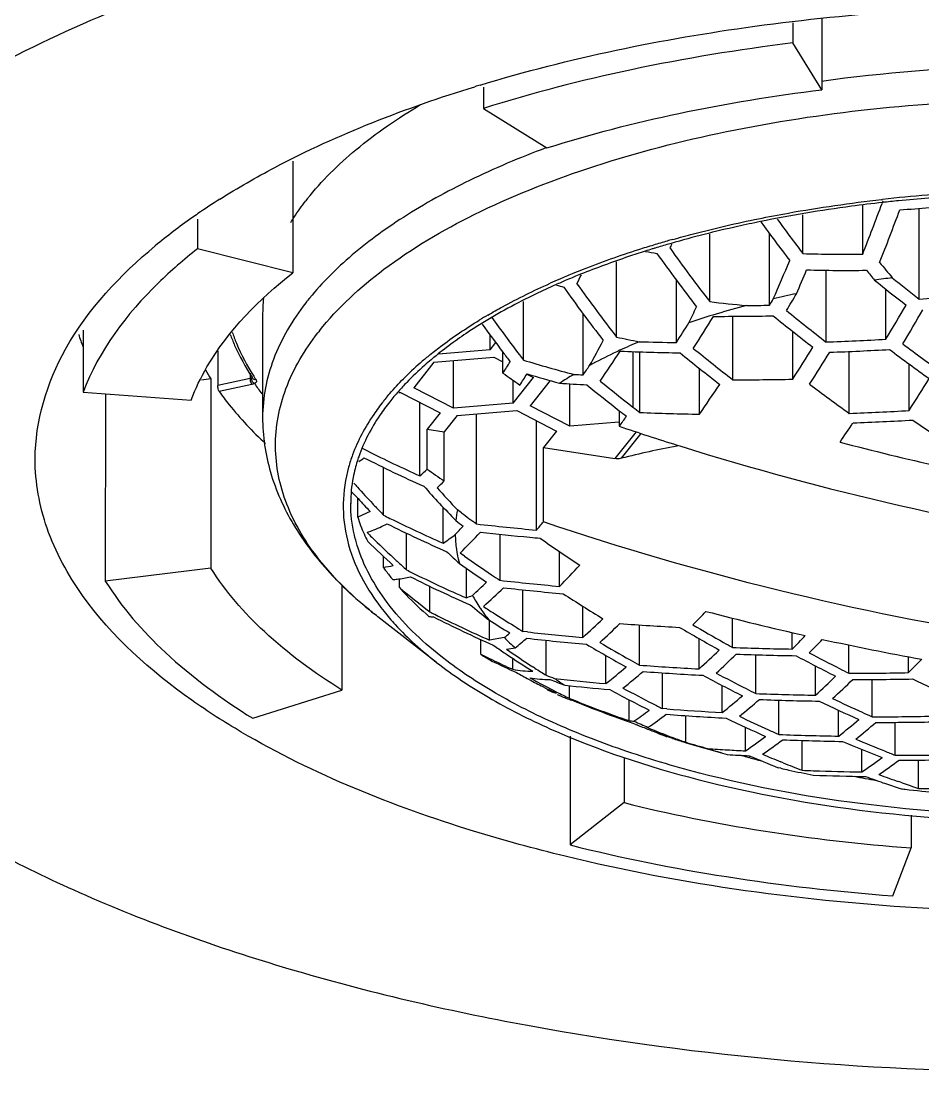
# Model space of a CAD drawing. Extents: x 9520 to 10292, y -16148 to -15602.
# Drawn here: x 9892.67 to 9900.18, y -15884.65 to -15875.9 of the extents above; entities that cross this region are included whole.
import ezdxf

# ---------------------------------------------------------------- set-up
doc = ezdxf.new("R2010")
doc.units = 0
doc.header["$MEASUREMENT"] = 0
doc.layers.get('0').update_dxf_attribs({"linetype": 'CONTINUOUS'})

msp = doc.modelspace()

# ---------------------------------------------------------------- linework, layer by layer
at = {"color": 7, "linetype": 'Continuous'}
for p, q in [((9899.097, -15875.92), (9899.097, -15876.0861)), ((9899.3402, -15875.882), (9899.3404, -15876.4754)), ((9899.3404, -15876.4754), (9899.097, -15876.0861)), ((9896.5222, -15876.4543), (9896.5222, -15876.6311)), ((9896.5222, -15876.6311), (9897.0512, -15876.96)), ((9894.9351, -15877.0709), (9894.9351, -15877.9993)), ((9899.8374, -15877.3897), (9899.8445, -15877.3889)), ((9899.8386, -15877.3918), (9899.8456, -15877.3908)), ((9899.8474, -15877.4036), (9899.8407, -15877.4218)), ((9899.6797, -15877.8437), (9899.6797, -15877.4373)), ((9900.1507, -15878.2186), (9900.1507, -15877.4639)), ((9894.1422, -15877.5534), (9894.1422, -15877.8002)), ((9899.182, -15877.8393), (9899.182, -15877.5159)), ((9898.4063, -15878.2394), (9898.4063, -15877.6773)), ((9898.904, -15878.2692), (9898.904, -15877.6739)), ((9894.9351, -15877.9993), (9894.1422, -15877.8002)), ((9897.6306, -15878.5349), (9897.6306, -15877.9091)), ((9899.3751, -15878.5757), (9899.3751, -15877.9785)), ((9898.1283, -15878.5807), (9898.1283, -15878.0609)), ((9899.8728, -15878.5527), (9899.8728, -15878.1363)), ((9896.8549, -15878.726), (9896.8549, -15878.2389)), ((9894.684, -15878.3541), (9894.684, -15879.2038)), ((9897.3526, -15878.8495), (9897.3526, -15878.3417)), ((9898.5994, -15878.8903), (9898.5994, -15878.3616)), ((9893.1895, -15878.4761), (9893.1895, -15878.9931)), ((9896.577, -15878.6409), (9896.577, -15878.5159)), ((9899.0971, -15878.8856), (9899.0971, -15878.4878)), ((9896.577, -15878.6409), (9896.1491, -15878.677)), ((9896.577, -15878.6409), (9896.6246, -15878.5807)), ((9894.3112, -15878.6497), (9894.3112, -15878.938)), ((9896.11, -15878.7444), (9896.6077, -15878.7024)), ((9896.2723, -15879.1267), (9896.2723, -15878.7307)), ((9896.6077, -15878.7024), (9896.6849, -15878.7422)), ((9896.6849, -15878.8349), (9896.6849, -15878.6609)), ((9897.7674, -15878.6555), (9897.7674, -15879.1184)), ((9897.8237, -15879.1625), (9897.8237, -15878.6574)), ((9899.5682, -15879.1698), (9899.5682, -15878.6543)), ((9896.11, -15878.7444), (9895.9423, -15878.9565)), ((9898.321, -15879.1767), (9898.321, -15878.7961)), ((9900.0659, -15879.1466), (9900.0659, -15878.7586)), ((9894.2534, -15878.8832), (9894.1741, -15878.8929)), ((9894.2534, -15878.8832), (9894.2534, -15880.4579)), ((9894.579, -15878.8809), (9894.3112, -15878.938)), ((9894.579, -15878.835), (9894.579, -15878.8809)), ((9894.579, -15878.8809), (9894.5811, -15878.8993)), ((9894.5811, -15878.8993), (9894.5949, -15878.9285)), ((9894.5898, -15878.8775), (9894.5829, -15878.88)), ((9894.5898, -15878.8775), (9894.5988, -15878.8706)), ((9894.5898, -15878.8775), (9894.5932, -15878.895)), ((9894.6303, -15878.8918), (9894.6335, -15878.9028)), ((9896.7701, -15879.0847), (9896.9378, -15878.8726)), ((9896.7701, -15879.0847), (9896.7701, -15878.8952)), ((9896.8836, -15878.8447), (9896.9378, -15878.8726)), ((9897.0775, -15878.8968), (9896.9111, -15879.1073)), ((9893.1895, -15878.9931), (9894.0883, -15879.0599)), ((9894.5949, -15878.9285), (9894.3222, -15878.9866)), ((9894.6164, -15878.9215), (9894.5949, -15878.9285)), ((9895.8187, -15878.9966), (9895.832, -15878.9955)), ((9895.832, -15878.9955), (9896.1617, -15879.1662)), ((9896.2723, -15879.1267), (9895.9423, -15878.9565)), ((9897.2411, -15879.2775), (9897.2411, -15878.9242)), ((9893.3749, -15879.0069), (9893.3742, -15880.5657)), ((9895.994, -15879.6897), (9895.994, -15879.0793)), ((9896.7701, -15879.0847), (9896.2723, -15879.1267)), ((9896.1617, -15879.1662), (9896.0537, -15879.3027)), ((9896.3035, -15879.1877), (9896.8008, -15879.1463)), ((9896.8008, -15879.1463), (9897.1304, -15879.317)), ((9897.2411, -15879.2775), (9896.9111, -15879.1073)), ((9897.6537, -15879.2776), (9897.6537, -15879.1475)), ((9896.3035, -15879.1877), (9896.1952, -15879.3247)), ((9896.4654, -15880.0904), (9896.4654, -15879.1742)), ((9896.9627, -15880.1414), (9896.9627, -15879.2301)), ((9897.6507, -15879.2429), (9897.2411, -15879.2775)), ((9896.0537, -15879.6332), (9896.0537, -15879.3027)), ((9896.0537, -15879.3027), (9896.1952, -15879.3247)), ((9896.1952, -15879.7328), (9896.1952, -15879.3247)), ((9897.1304, -15879.317), (9897.0225, -15879.4535)), ((9897.7925, -15879.3235), (9897.6166, -15879.546)), ((9897.6714, -15879.5437), (9897.8345, -15879.3375)), ((9898.1327, -15879.4419), (9898.1381, -15879.4351)), ((9898.1352, -15879.4342), (9898.1575, -15879.4413)), ((9898.1352, -15879.4343), (9898.1575, -15879.4413)), ((9897.0225, -15880.0737), (9897.0225, -15879.4535)), ((9897.0225, -15879.4535), (9897.6166, -15879.546)), ((9895.6897, -15880.017), (9895.6897, -15879.62)), ((9895.47, -15879.8706), (9895.4783, -15879.8796)), ((9895.4173, -15879.9191), (9895.4173, -15879.9178)), ((9895.4755, -15880.0341), (9895.4755, -15879.8765)), ((9896.1871, -15880.2502), (9896.1871, -15879.9517)), ((9895.5791, -15879.9869), (9895.4755, -15880.0341)), ((9896.3401, -15879.9986), (9896.3059, -15879.9734)), ((9895.8828, -15880.4734), (9895.8828, -15880.1684)), ((9896.6585, -15880.1759), (9896.6585, -15880.5592)), ((9895.3032, -15880.5572), (9895.1588, -15880.3914)), ((9895.6892, -15880.4518), (9895.6892, -15880.36)), ((9896.3651, -15880.3589), (9896.3285, -15880.3336)), ((9897.1558, -15880.61), (9897.1558, -15880.321)), ((9894.2534, -15880.4579), (9893.3742, -15880.5657)), ((9896.3802, -15880.7059), (9896.3802, -15880.4604)), ((9895.8239, -15880.6207), (9895.8239, -15880.5476)), ((9895.3447, -15880.5974), (9895.3446, -15881.4738)), ((9896.0759, -15880.8218), (9896.0759, -15880.6099)), ((9896.8516, -15880.9854), (9896.8516, -15880.6386)), ((9897.3489, -15881.0362), (9897.3489, -15880.775)), ((9896.1324, -15881.2435), (9895.643, -15880.8624)), ((9896.5733, -15881.0573), (9896.5733, -15880.8933)), ((9898.5961, -15881.1186), (9898.5961, -15880.8748)), ((9896.8884, -15880.9894), (9896.8516, -15880.9854)), ((9896.8884, -15880.9895), (9896.8516, -15880.9854)), ((9897.8204, -15881.2656), (9897.8204, -15880.9308)), ((9899.0934, -15881.1319), (9899.0934, -15880.9947)), ((9896.5009, -15881.1758), (9896.5009, -15881.0529)), ((9896.6963, -15881.0355), (9896.5733, -15881.0573)), ((9897.0447, -15881.35), (9897.0447, -15881.0588)), ((9898.3177, -15881.2975), (9898.3177, -15881.0454)), ((9899.5649, -15881.3333), (9899.5649, -15881.098)), ((9898.7892, -15881.5022), (9898.7892, -15881.1794)), ((9896.5974, -15881.2223), (9896.59, -15881.2188)), ((9896.5974, -15881.2223), (9896.59, -15881.2188)), ((9896.7664, -15881.3006), (9896.7664, -15881.209)), ((9897.542, -15881.4198), (9897.542, -15881.1863)), ((9899.2865, -15881.5156), (9899.2865, -15881.2726)), ((9900.0622, -15881.3283), (9900.0622, -15881.1957)), ((9896.9504, -15881.2907), (9896.9346, -15881.2805)), ((9896.9505, -15881.2906), (9896.9346, -15881.2805)), ((9898.0135, -15881.6279), (9898.0135, -15881.3298)), ((9896.898, -15881.3824), (9896.9074, -15881.3876)), ((9896.898, -15881.3825), (9896.9074, -15881.3876)), ((9897.2378, -15881.542), (9897.2378, -15881.4366)), ((9898.5108, -15881.66), (9898.5108, -15881.4355)), ((9899.758, -15881.6958), (9899.758, -15881.3851)), ((9894.6017, -15881.7085), (9895.3446, -15881.4738)), ((9897.0573, -15881.4737), (9897.0573, -15881.4646)), ((9897.1318, -15881.4896), (9897.128, -15881.4877)), ((9897.1318, -15881.4897), (9897.128, -15881.4877)), ((9897.7352, -15881.728), (9897.7352, -15881.5551)), ((9898.9823, -15881.8434), (9898.9823, -15881.5573)), ((9898.0478, -15881.6303), (9898.0135, -15881.6279)), ((9898.0478, -15881.6305), (9898.0135, -15881.6279)), ((9898.2066, -15881.9072), (9898.2066, -15881.6863)), ((9899.4796, -15881.8569), (9899.4796, -15881.6415)), ((9897.8726, -15881.7916), (9897.8765, -15881.7932)), ((9897.8726, -15881.7917), (9897.8886, -15881.798)), ((9897.8765, -15881.7932), (9897.8886, -15881.7979)), ((9897.8926, -15881.7872), (9897.877, -15881.7808)), ((9897.8926, -15881.7874), (9897.877, -15881.7808)), ((9898.7039, -15881.9795), (9898.7039, -15881.7831)), ((9899.9511, -15882.0157), (9899.9511, -15881.7418)), ((9897.2436, -15881.8565), (9897.243, -15882.7626)), ((9898.096, -15881.8744), (9898.05, -15881.8605)), ((9898.2012, -15881.9092), (9898.2378, -15881.9199)), ((9899.1754, -15882.1413), (9899.1754, -15881.8926)), ((9899.6727, -15882.1551), (9899.6727, -15881.9679)), ((9897.6928, -15882.0342), (9897.6927, -15882.4105)), ((9898.7368, -15882.0359), (9898.7311, -15882.0342)), ((9898.7368, -15882.0359), (9898.7311, -15882.0343)), ((9900.1442, -15882.2921), (9900.1442, -15882.0557)), ((9898.999, -15882.1246), (9898.9763, -15882.1194)), ((9899.0174, -15882.0785), (9898.9968, -15882.0701)), ((9899.8477, -15882.2446), (9899.8619, -15882.2495)), ((9899.8477, -15882.2446), (9899.8619, -15882.2496)), ((9900.0078, -15882.2455), (9899.9793, -15882.2357)), ((9900.0078, -15882.2457), (9899.9793, -15882.2357)), ((9897.6927, -15882.4105), (9897.243, -15882.7626)), ((9900.0826, -15882.5152), (9900.0824, -15882.7876)), ((9899.9316, -15883.1866), (9900.0824, -15882.7876))]:
    msp.add_line(p, q, dxfattribs=at)
for centre, radius, start, end in [((9900.053, -15888.1753), 12.2663, 106.86338, 107.08338), ((9901.2521, -15890.0835), 12.7724, 92.95391, 96.32683), ((9897.3922, -15882.2259), 5.7276, 122.34571, 124.52776), ((9896.8164, -15878.7766), 2.2441, 141.6692, 142.19729), ((9881.9343, -15870.8309), 19.0809, 338.43662, 339.79281), ((9901.2249, -15889.7537), 12.4163, 95.76358, 96.379), ((9901.2602, -15890.125), 12.7892, 93.50193, 95.75397), ((9897.1993, -15881.9429), 5.3852, 124.54348, 125.2031), ((9882.3593, -15870.9873), 18.7848, 338.36463, 339.79729), ((9899.4579, -15868.0308), 9.4585, 273.21536, 276.24111), ((9896.8781, -15881.4977), 4.8363, 125.13414, 129.66998), ((9910.4222, -15869.1748), 14.3147, 215.93928, 217.54075), ((9910.4292, -15869.2015), 14.1815, 216.07931, 217.52408), ((9900.381, -15885.8257), 8.4188, 106.86514, 107.75793), ((9900.4734, -15886.13), 8.7369, 106.08944, 106.86594), ((9900.4634, -15886.0345), 8.6148, 106.18182, 106.94039), ((9900.531, -15886.3287), 8.9437, 105.78174, 106.09129), ((9900.5141, -15886.2083), 8.7958, 106.02743, 106.18392), ((9884.8006, -15871.9907), 14.4892, 336.38277, 336.54012), ((9900.0821, -15884.9254), 7.4703, 107.68109, 111.49297), ((9900.3767, -15885.7504), 8.3178, 107.12508, 107.54717), ((9899.4832, -15868.9571), 9.01, 259.6981, 260.30589), ((9900.4094, -15885.8564), 8.4287, 106.94247, 107.12558), ((9909.7678, -15869.413), 14.5008, 215.52357, 217.71002), ((9909.7694, -15869.4482), 14.3669, 215.52155, 217.72797), ((9899.5142, -15868.3925), 9.4527, 267.98558, 271.00302), ((9884.505, -15871.8753), 15.7624, 336.27883, 337.53998), ((9910.1026, -15869.5808), 13.2343, 219.02134, 219.73956), ((9899.7383, -15884.0548), 6.5342, 112.29121, 113.26728), ((9899.7464, -15884.017), 6.4727, 112.43116, 113.01286), ((9899.8438, -15884.3117), 6.8119, 111.51879, 112.29265), ((9899.8132, -15884.1788), 6.6477, 111.929, 112.43152), ((9887.1499, -15873.0444), 11.3359, 333.56603, 333.98906), ((9884.5661, -15871.899), 15.8567, 336.69056, 337.47113), ((9899.5334, -15868.4377), 9.5422, 268.07395, 271.06304), ((9910.0407, -15869.5961), 13.3032, 219.05637, 219.5161), ((9899.63, -15883.8025), 6.2597, 113.2685, 114.07166), ((9899.6309, -15883.7476), 6.1795, 113.48488, 113.9395), ((9899.487, -15869.4422), 8.9755, 254.77198, 255.1739), ((9899.6836, -15883.869), 6.3119, 113.01341, 113.48482), ((9909, -15869.7015), 14.5025, 215.47948, 217.66788), ((9909.0043, -15869.7394), 14.3778, 215.51033, 217.71567), ((9901.177, -15888.1593), 10.1949, 97.04849, 97.88686), ((9912.6967, -15861.9811), 20.6264, 231.22123, 232.15039), ((9912.7703, -15861.9742), 20.5702, 231.36062, 232.15779), ((9900.9053, -15886.6304), 8.6416, 101.86447, 103.17497), ((9882.302, -15868.2684), 19.5255, 329.03653, 329.51658), ((9898.4324, -15854.4982), 23.7826, 274.14349, 275.34676), ((9895.9895, -15878.3542), 1.3055, 173.78096, 179.99581), ((9896.8164, -15879.6262), 2.2441, 141.6692, 142.19729), ((9886.772, -15872.8963), 12.7207, 334.284, 334.94863), ((9899.5653, -15868.8764), 9.4345, 262.94328, 264.80624), ((9900.6298, -15885.5406), 7.5174, 104.78594, 106.71562), ((9898.4516, -15854.9298), 23.3438, 270.63736, 271.11049), ((9882.357, -15868.3443), 19.2953, 329.04462, 329.22775), ((9882.667, -15868.2193), 20.0704, 329.01193, 329.95475), ((9898.8173, -15882.2111), 4.4716, 120.34016, 121.40244), ((9908.2045, -15870.0224), 14.3027, 215.71742, 217.26239), ((9900.4329, -15884.8957), 6.8431, 106.99184, 108.75431), ((9883.7212, -15869.2867), 17.2893, 327.29395, 328.33737), ((9900.5413, -15885.2431), 7.207, 106.72223, 107.00883), ((9898.476, -15855.0295), 23.3327, 269.90424, 271.12657), ((9912.0289, -15862.1858), 20.8083, 231.00343, 232.1633), ((9912.0557, -15862.242), 20.6782, 231.00923, 232.17625), ((9883.0154, -15868.377), 19.8311, 328.99885, 329.95284), ((9908.1305, -15870.032), 14.3342, 215.85081, 217.01344), ((9883.707, -15869.3231), 17.1371, 327.30218, 327.95441), ((9894.9144, -15877.9682), 1.844, 197.17791, 200.56826), ((9896.8891, -15879.8517), 2.2076, 141.6692, 142.19729), ((9899.588, -15869.3833), 9.3586, 257.92728, 259.10361), ((9898.532, -15854.9293), 23.6614, 272.04177, 273.24835), ((9889.1132, -15874.0794), 9.5284, 330.5033, 331.92439), ((9899.7068, -15883.0514), 4.8598, 114.93984, 115.61417), ((9899.8237, -15883.304), 5.138, 112.96608, 114.93391), ((9898.5353, -15855.4118), 23.1725, 268.22841, 268.99378), ((9911.2948, -15862.5384), 20.7017, 231.00889, 232.1746), ((9884.3029, -15869.3774), 17.5862, 327.27125, 328.29613), ((9898.5561, -15854.9851), 23.6912, 272.05548, 273.26056), ((9911.6593, -15863.008), 19.5574, 233.05199, 234.25246), ((9911.691, -15863.0627), 19.4291, 233.05716, 234.26542), ((9897.9699, -15881.0079), 2.9984, 129.39085, 131.17337), ((9898.0218, -15881.0248), 3.007, 129.47283, 130.06426), ((9907.9243, -15870.1867), 14.0764, 217.01572, 217.41915), ((9908.0053, -15870.1733), 14.0528, 217.26459, 217.4894), ((9899.5988, -15869.8448), 9.2954, 252.8313, 255.52627), ((9899.5157, -15882.661), 4.4251, 115.56819, 118.4658), ((9885.1572, -15870.3837), 14.9909, 325.37916, 326.5269), ((9898.5897, -15855.4778), 23.1926, 267.70693, 268.93608), ((9911.2663, -15862.4803), 20.8276, 231.00002, 232.15888), ((9884.6305, -15869.5337), 17.3671, 327.25729, 328.29488), ((9895.9865, -15877.7999), 2.0438, 209.53214, 212.00703), ((9897.7456, -15880.756), 2.6611, 131.10906, 135.25248), ((9890.7904, -15875.0495), 7.0052, 327.29196, 328.20838), ((9885.2864, -15870.5206), 14.6617, 325.38387, 325.75644), ((9894.5665, -15878.8222), 0.0601, 281.98969, 285.81616), ((9896.3561, -15877.7212), 2.1009, 213.11574, 213.43691), ((9896.3227, -15877.7739), 2.0283, 212.39991, 212.73501), ((9896.3442, -15877.76), 2.0539, 212.73579, 213.4377), ((9903.7298, -15868.9855), 12.1095, 234.42503, 235.24362), ((9890.902, -15875.1231), 7.0445, 327.24432, 328.14786), ((9899.6139, -15869.9232), 9.3254, 252.98915, 254.72017), ((9899.0918, -15881.9133), 3.5654, 120.62582, 122.87918), ((9898.6116, -15855.8561), 23.0278, 266.67386, 266.86606), ((9910.596, -15862.7269), 20.8149, 230.98908, 231.9517), ((9898.6249, -15855.3812), 23.5091, 269.93771, 271.15086), ((9885.2275, -15869.6), 17.6441, 327.24407, 328.26476), ((9896.4432, -15877.6737), 2.2123, 214.335, 217.02476), ((9897.3875, -15880.3761), 2.0985, 138.57133, 141.63067), ((9897.5297, -15880.502), 2.2884, 135.98574, 138.56488), ((9898.6347, -15855.9367), 23.0297, 266.31923, 266.88529), ((9910.4943, -15862.7569), 20.8217, 230.97387, 231.92463), ((9885.7491, -15870.4915), 15.2802, 325.36149, 326.48666), ((9910.9369, -15863.3662), 19.468, 233.06386, 234.26962), ((9897.3003, -15880.3442), 2.0541, 140.75434, 141.66769), ((9910.2748, -15863.0359), 20.4667, 231.92675, 232.1392), ((9910.3928, -15863.0432), 20.4405, 231.85386, 232.05434), ((9898.7391, -15855.8334), 23.3471, 267.75282, 268.97381), ((9898.7068, -15855.341), 23.8444, 272.07015, 273.2675), ((9886.7777, -15871.3918), 13.4339, 324.05549, 324.4922), ((9886.6994, -15870.6953), 15.4778, 325.73522, 326.45134), ((9898.7315, -15855.398), 23.8668, 272.08289, 273.27912), ((9910.5976, -15864.128), 18.3905, 235.18031, 236.42351), ((9905.5065, -15855.9602), 24.6042, 251.38745, 252.56668), ((9905.5497, -15856.334), 23.8577, 255.2886, 257.33375), ((9896.6677, -15879.9722), 1.3167, 159.66721, 164.36582), ((9899.6827, -15871.33), 9.1372, 242.84119, 243.15314), ((9899.7272, -15871.2402), 9.2375, 243.1582, 246.16256), ((9899.5362, -15886.8934), 7.5825, 100.66623, 104.2366), ((9896.6522, -15879.9382), 1.237, 162.73012, 165.60225), ((9896.6887, -15879.9494), 1.2752, 160.83853, 162.7339), ((9894.2817, -15877.9563), 2.0144, 306.68638, 308.21593), ((9899.7402, -15871.3233), 9.2326, 242.85452, 246.27257), ((9894.1208, -15877.6471), 2.7714, 312.52362, 314.22414), ((9903.0987, -15869.7838), 12.1095, 234.42503, 235.24362), ((9903.8671, -15872.2022), 11.3111, 221.87151, 222.09003), ((9903.7329, -15872.324), 11.1298, 222.08799, 223.04878), ((9904.5904, -15872.0729), 11.5193, 221.96477, 223.91809), ((9894.23, -15877.7195), 2.8134, 312.64087, 314.30696), ((9903.5749, -15872.378), 11.0376, 222.42898, 222.75218), ((9904.7499, -15872.0099), 11.6068, 222.08442, 223.3223), ((9903.4382, -15872.5049), 10.8511, 222.81459, 223.59185), ((9903.6033, -15872.4445), 10.9529, 223.05088, 223.22632), ((9903.5284, -15872.5151), 10.85, 223.22578, 223.74237), ((9896.7591, -15879.6231), 1.3478, 197.75652, 204.07033), ((9899.8664, -15871.7541), 9.2585, 243.18465, 243.55397), ((9899.9117, -15871.6613), 9.3618, 243.559, 246.55603), ((9897.2883, -15880.1639), 1.0007, 169.02232, 174.21019), ((9907.7393, -15864.5542), 19.1956, 233.56997, 233.79809), ((9907.6619, -15864.66), 19.0646, 233.79808, 234.03506), ((9899.9258, -15871.7462), 9.3423, 243.25053, 246.61815), ((9890.3438, -15874.5124), 8.2125, 316.36764, 317.04832), ((9907.5498, -15864.6906), 19.0535, 233.785, 234.01609), ((9899.0596, -15857.2503), 22.9869, 263.52006, 264.76617), ((9890.0814, -15874.005), 9.22, 318.27512, 318.83646), ((9896.8693, -15879.5757), 1.4678, 204.00524, 206.74879), ((9902.5865, -15873.0741), 9.9847, 225.218, 225.5423), ((9902.4106, -15873.2545), 9.7327, 225.53737, 226.99829), ((9895.1163, -15878.6211), 1.9495, 303.31575, 306.93865), ((9897.2721, -15880.1609), 0.9844, 181.06928, 188.13549), ((9890.6984, -15874.7664), 7.9177, 315.32169, 317.07953), ((9899.0837, -15857.3235), 22.9809, 263.53625, 264.56957), ((9899.0666, -15857.2614), 23.0412, 264.6266, 264.83902), ((9907.4633, -15865.2226), 18.2813, 235.06243, 236.31475), ((9902.1689, -15873.3917), 9.5155, 225.99754, 227.75966), ((9897.2932, -15880.158), 1.0057, 188.12757, 190.33188), ((9902.2439, -15873.4321), 9.4891, 227.00336, 227.26266), ((9903.3055, -15873.0014), 10.1888, 225.92542, 226.7345), ((9897.3222, -15880.1525), 1.0353, 190.34703, 195.01668), ((9906.7429, -15865.4527), 18.1631, 235.15437, 236.01275), ((9895.5569, -15879.5133), 0.9478, 278.02917, 283.13092), ((9897.2207, -15879.3625), 1.8794, 215.42328, 216.52918), ((9897.3045, -15879.2998), 1.984, 216.54388, 219.21083), ((9902.1601, -15873.523), 9.3654, 227.2618, 227.91312), ((9900.0545, -15872.1957), 9.2694, 243.25377, 243.58173), ((9906.5547, -15865.639), 17.9778, 235.30765, 236.17735), ((9891.3657, -15874.8982), 8.1333, 315.3899, 317.10257), ((9900.1148, -15872.1896), 9.3389, 243.26816, 246.63652), ((9900.0996, -15872.1028), 9.3727, 243.58691, 246.6191), ((9906.5776, -15865.6969), 17.8683, 236.01437, 236.28084), ((9899.2455, -15857.6877), 23.0174, 263.54677, 264.79118), ((9900.9603, -15874.4407), 8.0358, 230.26897, 232.56764), ((9891.7829, -15875.6377), 6.8612, 312.63839, 313.98632), ((9892.0537, -15875.8245), 6.6709, 312.05293, 314.02375), ((9899.2717, -15857.7473), 23.0191, 263.55984, 264.80413), ((9895.9177, -15879.5226), 1.2705, 291.34476, 293.79938), ((9897.6291, -15880.0218), 1.3699, 208.95528, 211.28684), ((9897.7001, -15879.9785), 1.4531, 211.29033, 213.86491), ((9906.4302, -15866.3446), 17.0501, 237.17203, 238.48066), ((9900.2452, -15872.6581), 9.1667, 242.94605, 243.23678), ((9901.9647, -15874.0902), 8.6811, 230.23066, 231.5611), ((9897.7447, -15879.9491), 1.5065, 213.85159, 214.1623), ((9897.8375, -15879.884), 1.6199, 214.22417, 218.38654), ((9905.8146, -15866.3926), 17.1257, 237.13817, 237.4694), ((9905.6809, -15866.6028), 16.8765, 237.46853, 238.15846), ((9892.5636, -15875.3122), 8.005, 315.43152, 316.5432), ((9904.4324, -15857.7469), 23.8533, 255.28751, 257.33304), ((9896.1504, -15880.0226), 0.8421, 264.4391, 267.05372), ((9900.3072, -15872.6534), 9.2221, 242.9071, 246.32754), ((9900.2912, -15872.565), 9.2705, 243.24224, 246.35628), ((9905.4911, -15866.7511), 16.7191, 237.74299, 238.44216), ((9892.7505, -15875.954), 6.8537, 312.13978, 314.05994), ((9892.9631, -15876.0726), 6.7484, 312.13904, 314.08964), ((9899.3912, -15857.6792), 23.305, 265.73627, 266.96145), ((9892.9365, -15876.5506), 5.8524, 309.97362, 310.54627), ((9905.5551, -15866.8048), 16.6385, 238.15939, 238.46013), ((9899.4359, -15858.1279), 23.0031, 263.64164, 264.79468), ((9906.2779, -15867.1598), 16.0055, 239.50543, 240.86541), ((9906.3986, -15867.1135), 16.0319, 239.51929, 240.57107), ((9898.2758, -15879.4907), 2.2093, 224.3639, 227.60669), ((9893.1305, -15876.6593), 5.7692, 309.32085, 310.57196), ((9899.462, -15858.1951), 22.9915, 263.55901, 264.80479), ((9905.4538, -15867.4002), 15.8951, 239.47377, 240.84357), ((9905.5778, -15867.3539), 15.9284, 239.48875, 240.53715), ((9906.249, -15867.3774), 15.7286, 240.57344, 240.88511), ((9893.3607, -15875.4891), 8.0439, 315.45292, 316.56397), ((9893.4974, -15875.5165), 8.0501, 315.46058, 316.56656), ((9904.338, -15858.1674), 23.4224, 257.6871, 259.75096), ((9898.803, -15877.4897), 4.3458, 238.01379, 239.43419), ((9900.487, -15873.0452), 9.0551, 243.88317, 244.50932), ((9900.8148, -15875.0713), 7.353, 235.06845, 235.93064), ((9900.7527, -15875.1626), 7.2426, 235.93237, 236.10777), ((9900.6409, -15875.3302), 7.0411, 236.10239, 238.23346), ((9896.5989, -15880.1656), 0.9749, 276.8455, 281.07813), ((9900.85, -15875.1965), 7.2351, 235.14457, 237.23634), ((9893.6746, -15876.1774), 6.9119, 312.20303, 314.10877), ((9893.89, -15876.2919), 6.803, 312.19871, 314.13533), ((9899.4735, -15857.5659), 23.569, 267.86667, 269.0761), ((9899.5001, -15857.627), 23.5635, 267.87734, 269.08704), ((9906.3088, -15867.8961), 15.0346, 241.93459, 243.01671), ((9900.5361, -15873.0679), 9.0662, 244.21944, 245.6467), ((9900.511, -15872.9947), 9.111, 244.56143, 245.7326), ((9905.4279, -15867.6178), 15.6249, 240.53948, 240.86399), ((9899.5566, -15858.0699), 23.2606, 265.71944, 266.94698), ((9906.1885, -15867.9455), 15.0083, 241.9224, 243.33939), ((9894.3101, -15875.6695), 8.069, 315.46897, 316.57686), ((9896.9324, -15880.4435), 0.8731, 259.03567, 270.10799), ((9899.7491, -15876.0722), 6.0273, 240.67988, 241.769), ((9900.6853, -15875.4522), 6.9309, 237.39311, 238.31372), ((9900.4914, -15872.5664), 9.4356, 248.5749, 249.0202), ((9893.9684, -15876.9231), 5.7438, 308.47575, 310.64579), ((9894.167, -15877.032), 5.6525, 308.47542, 310.68105), ((9899.5835, -15858.1315), 23.2517, 265.72831, 266.95631), ((9905.3714, -15868.1933), 14.9139, 241.90923, 243.3353), ((9905.4947, -15868.144), 14.9468, 241.92177, 242.99998), ((9894.6162, -15876.3723), 6.9474, 312.24112, 314.13819), ((9906.178, -15868.1516), 14.7476, 243.01911, 243.35782), ((9899.5727, -15857.5308), 23.8025, 269.98117, 271.17836), ((9899.6527, -15876.2521), 5.8232, 241.87183, 243.09099), ((9897.0674, -15880.5065), 0.8785, 259.56257, 270.55806), ((9899.8672, -15876.0916), 6.0516, 240.72791, 242.20129), ((9899.6, -15876.3554), 5.7072, 243.09421, 243.35692), ((9899.776, -15876.2638), 5.8568, 242.20442, 243.11889), ((9900.5236, -15872.6211), 9.4176, 248.52533, 249.3331), ((9899.0176, -15878.533), 3.4223, 236.1872, 237.91724), ((9899.6302, -15858.5783), 22.9368, 263.69974, 264.77671), ((9899.6583, -15858.631), 22.9338, 263.84605, 264.78361), ((9894.8343, -15876.4827), 6.835, 312.23332, 314.16183), ((9899.5996, -15857.5926), 23.7934, 269.99163, 271.18929), ((9906.1613, -15868.6962), 14.0613, 244.43504, 245.91491), ((9899.558, -15876.4395), 5.6132, 243.35493, 244.33868), ((9897.4078, -15880.6186), 0.9241, 247.71374, 252.32232), ((9899.6995, -15876.4153), 5.687, 243.16061, 244.35132), ((9899.6412, -15875.8619), 6.1781, 246.06933, 246.46919), ((9897.5451, -15880.6715), 0.9316, 246.5663, 252.76094), ((9904.5393, -15868.4268), 14.7868, 241.89429, 243.33273), ((9904.6657, -15868.3775), 14.8265, 241.90723, 242.9836), ((9894.9038, -15877.1335), 5.7879, 308.55053, 310.70613), ((9905.3638, -15868.3995), 14.6597, 243.00234, 243.35366), ((9899.6673, -15858.0216), 23.4971, 267.85822, 269.07135), ((9900.6883, -15873.0689), 9.1487, 247.84229, 248.06812), ((9900.7465, -15873.064), 9.1813, 247.74304, 251.059), ((9900.7264, -15872.972), 9.2529, 248.07354, 251.13856), ((9904.5347, -15868.6331), 14.5393, 242.98594, 243.35107), ((9895.1051, -15877.2383), 5.6932, 308.54495, 310.73679), ((9899.6945, -15858.0839), 23.4845, 267.86687, 269.08065), ((9905.3516, -15868.9512), 13.9831, 244.43618, 245.92427), ((9905.4739, -15868.8989), 14.0154, 244.44691, 245.55742), ((9895.0013, -15877.7592), 4.846, 304.919, 306.77997), ((9895.1999, -15877.8747), 4.7471, 304.58295, 306.81845), ((9899.78, -15858.593), 23.1471, 265.70072, 266.9343), ((9899.7528, -15858.5245), 23.1688, 265.77977, 266.92719), ((9904.5271, -15869.1919), 13.8726, 244.44135, 245.94116), ((9904.6523, -15869.14), 13.9113, 244.45165, 245.55996), ((9905.3616, -15869.1445), 13.7454, 245.5598, 245.94118), ((9899.7687, -15857.9909), 23.7049, 269.97403, 271.17615), ((9897.8619, -15880.8482), 0.8889, 261.79912, 264.40485), ((9899.8172, -15876.8954), 5.2683, 247.09009, 248.33875), ((9899.9623, -15876.7152), 5.4735, 246.44851, 247.80086), ((9900.9492, -15873.4463), 8.8932, 249.19665, 249.51288), ((9897.999, -15880.8985), 0.8907, 262.12841, 263.2505), ((9899.7579, -15877.0449), 5.1075, 248.53156, 249.41433), ((9899.9008, -15876.9993), 5.1922, 247.24619, 249.68389), ((9895.8554, -15877.315), 5.8107, 308.58878, 310.737), ((9896.0591, -15877.4156), 5.7128, 308.57804, 310.76332), ((9899.7962, -15858.0539), 23.6887, 269.98311, 271.18606), ((9898.3516, -15880.9504), 0.9588, 246.02551, 250.98911), ((9899.7048, -15877.1873), 4.9555, 249.41059, 251.05547), ((9898.3425, -15880.9755), 0.9321, 251.01195, 251.70706), ((9901.284, -15872.0779), 10.3033, 251.9751, 252.59037), ((9899.8292, -15877.192), 4.9866, 249.68649, 251.0108), ((9895.9777, -15877.998), 4.8254, 304.40028, 306.85023), ((9904.5401, -15869.3855), 13.6414, 245.56232, 245.95718), ((9899.8654, -15858.4862), 23.3738, 267.83476, 269.0543), ((9904.6999, -15869.8617), 13.0487, 247.09617, 248.23888), ((9900.9131, -15872.9819), 9.3267, 253.13069, 253.7122), ((9900.9556, -15873.0091), 9.316, 253.0381, 255.05284), ((9900.9232, -15872.9474), 9.3626, 253.7122, 254.28742), ((9900.5672, -15875.028), 7.2667, 252.54634, 253.9057), ((9899.9526, -15858.9946), 23.0188, 266.10177, 266.51909), ((9899.9558, -15858.9429), 23.0706, 266.51908, 266.88956), ((9896.1659, -15878.0925), 4.7444, 304.39204, 306.88423), ((9899.8932, -15858.5498), 23.3541, 267.84136, 269.06193), ((9904.5764, -15869.916), 13.0113, 247.08787, 248.65482), ((9899.9835, -15859.0125), 23.0418, 266.43996, 266.89421), ((9901.1563, -15873.4172), 8.9518, 253.88441, 254.28101), ((9903.7552, -15870.1252), 12.9112, 247.1193, 248.27613), ((9901.1657, -15873.3839), 8.9865, 254.31921, 254.98595), ((9903.8972, -15870.0329), 12.9965, 247.12802, 247.84848), ((9896.9382, -15878.1657), 4.8367, 304.42889, 306.87393), ((9897.1285, -15878.2559), 4.7527, 304.4134, 306.90183), ((9904.6059, -15870.0957), 12.7966, 248.24124, 248.66915), ((9899.969, -15858.46), 23.5557, 269.95643, 271.16617), ((9899.997, -15858.5243), 23.5322, 269.96411, 271.17505), ((9900.9174, -15873.6891), 8.6509, 257.18768, 257.63207), ((9903.7961, -15870.282), 12.7277, 247.94753, 248.71297), ((9900.9793, -15873.4033), 8.9434, 257.63689, 258.97173), ((9900.0655, -15859.0237), 23.1347, 267.79501, 268.02873), ((9900.068, -15858.9455), 23.2129, 268.02916, 269.02425), ((9900.0963, -15859.0154), 23.1809, 267.95368, 269.03021), ((9901.3466, -15873.3728), 8.988, 258.85392, 259.4507), ((9901.353, -15873.3387), 9.0227, 259.45073, 260.05035), ((9903.8937, -15870.7456), 12.19, 249.89715, 250.61528), ((9904.0029, -15870.7306), 12.1884, 249.90155, 250.72379), ((9903.8224, -15870.9484), 11.975, 250.68673, 251.34103), ((9901.2188, -15871.9371), 10.4295, 263.2402, 263.47279), ((9903.9191, -15870.971), 11.9339, 250.86789, 251.55957), ((9901.2406, -15871.7403), 10.6274, 263.47653, 264.96833), ((9900.1736, -15858.9383), 23.3538, 269.92786, 271.14805)]:
    msp.add_arc(centre, radius, start, end, dxfattribs=at)
msp.add_ellipse((9901.2902, -15879.595), major_axis=(7.3021, -0.0053), ratio=0.443417, start_param=-2.085621, end_param=-1.736633, dxfattribs=at)
for points, knots in [([(9896.4819, -15874.9152), (9895.5503, -15875.1055), (9893.8564, -15875.5715), (9891.958, -15876.4898), (9890.8331, -15877.3859), (9890.2439, -15878.0696), (9889.8757, -15878.7949), (9889.7903, -15879.3058), (9889.7903, -15879.5503)], [0, 0, 0, 0, 0.32892, 0.605517, 0.721916, 0.824323, 0.91541, 1, 1, 1, 1]), ([(9896.4946, -15876.4365), (9897.2403, -15876.2104), (9898.8324, -15875.8835), (9900.4517, -15875.7789), (9901.2902, -15875.7789)], [0, 0, 0, 0, 0.481664, 1, 1, 1, 1]), ([(9899.097, -15876.0861), (9898.6473, -15876.1414), (9897.7795, -15876.2835), (9896.9275, -15876.5028), (9896.5222, -15876.6311)], [0, 0, 0, 0, 0.515998, 1, 1, 1, 1]), ([(9902.5004, -15876.3256), (9901.971, -15876.2815), (9900.9125, -15876.252), (9899.8567, -15876.3345), (9899.3363, -15876.4058)], [0, 0, 0, 0, 0.502786, 1, 1, 1, 1]), ([(9894.3277, -15877.3869), (9894.4767, -15877.2925), (9895.1492, -15876.907), (9895.8779, -15876.6259), (9896.4496, -15876.4502)], [0, 0, 0, 0, 0.227703, 1, 1, 1, 1]), ([(9897.0512, -15876.96), (9897.4115, -15876.846), (9898.169, -15876.651), (9898.9405, -15876.5246), (9899.3404, -15876.4754)], [0, 0, 0, 0, 0.484002, 1, 1, 1, 1]), ([(9895.056, -15877.3848), (9895.1748, -15877.2345), (9895.4703, -15876.9441), (9895.8109, -15876.7115), (9895.9995, -15876.5997)], [0, 0, 0, 0, 0.466285, 1, 1, 1, 1]), ([(9895.1574, -15878.4826), (9895.3108, -15878.2886), (9895.7153, -15877.9195), (9896.4757, -15877.4736), (9897.4135, -15877.1007), (9898.4952, -15876.8146), (9899.6815, -15876.6258), (9900.9282, -15876.5415), (9902.1883, -15876.5651), (9903.0234, -15876.654), (9903.4331, -15876.7178)], [0, 0, 0, 0, 0.084821, 0.185317, 0.301061, 0.429834, 0.568299, 0.712427, 0.857814, 1, 1, 1, 1]), ([(9897.0422, -15876.9603), (9896.826, -15877.0408), (9896.4193, -15877.212), (9895.8674, -15877.5155), (9895.4102, -15877.8493), (9895.1595, -15878.1036), (9895.056, -15878.2344)], [0, 0, 0, 0, 0.290172, 0.553957, 0.790297, 1, 1, 1, 1]), ([(9894.9177, -15877.5817), (9894.9271, -15877.5664), (9894.9665, -15877.5045), (9895.0093, -15877.4448), (9895.0433, -15877.401)], [0, 0, 0, 0, 0.245059, 1, 1, 1, 1]), ([(9898.8116, -15877.5498), (9898.8947, -15877.5329), (9899.2347, -15877.4679), (9899.5777, -15877.4187), (9899.8374, -15877.3897)], [0, 0, 0, 0, 0.24508, 1, 1, 1, 1]), ([(9899.8454, -15877.4143), (9899.7586, -15877.424), (9899.4182, -15877.4658), (9899.0796, -15877.5221), (9898.8291, -15877.5731)], [0, 0, 0, 0, 0.254606, 1, 1, 1, 1]), ([(9898.8291, -15877.5731), (9898.7652, -15877.5861), (9898.5157, -15877.6393), (9898.2681, -15877.7019), (9898.0856, -15877.7544)], [0, 0, 0, 0, 0.255591, 1, 1, 1, 1]), ([(9898.0985, -15877.7221), (9898.1561, -15877.7058), (9898.3921, -15877.6417), (9898.6306, -15877.5867), (9898.8116, -15877.5498)], [0, 0, 0, 0, 0.244608, 1, 1, 1, 1]), ([(9892.7902, -15879.5502), (9892.7902, -15879.2337), (9893.007, -15878.5338), (9893.4988, -15878.0178), (9893.7908, -15877.7751)], [0, 0, 0, 0, 0.454621, 1, 1, 1, 1]), ([(9894.1422, -15877.8002), (9894.029, -15877.8889), (9893.642, -15878.2222), (9893.3196, -15878.6485), (9893.1895, -15878.9931)], [0, 0, 0, 0, 0.280775, 1, 1, 1, 1]), ([(9897.869, -15877.8197), (9897.8224, -15877.8344), (9897.6412, -15877.8935), (9897.4621, -15877.9591), (9897.3306, -15878.0121)], [0, 0, 0, 0, 0.256356, 1, 1, 1, 1]), ([(9894.0883, -15879.0599), (9894.1244, -15878.9643), (9894.3246, -15878.5524), (9894.6568, -15878.2175), (9894.9351, -15877.9993)], [0, 0, 0, 0, 0.224214, 1, 1, 1, 1]), ([(9897.1234, -15878.0997), (9897.0676, -15878.1245), (9896.8556, -15878.2224), (9896.6496, -15878.3335), (9896.503, -15878.4243)], [0, 0, 0, 0, 0.261618, 1, 1, 1, 1]), ([(9896.5585, -15878.352), (9896.5989, -15878.3283), (9896.7678, -15878.2329), (9896.9423, -15878.1473), (9897.0768, -15878.0872)], [0, 0, 0, 0, 0.240838, 1, 1, 1, 1]), ([(9895.0433, -15878.2507), (9894.9327, -15878.3933), (9894.7524, -15878.6934), (9894.684, -15879.0399), (9894.684, -15879.2038)], [0, 0, 0, 0, 0.524141, 1, 1, 1, 1]), ([(9896.0671, -15878.6907), (9896.0988, -15878.6646), (9896.2335, -15878.5584), (9896.3761, -15878.4624), (9896.4874, -15878.3945)], [0, 0, 0, 0, 0.239487, 1, 1, 1, 1]), ([(9896.503, -15878.4243), (9896.4674, -15878.4464), (9896.3321, -15878.5331), (9896.202, -15878.6281), (9896.1103, -15878.7037)], [0, 0, 0, 0, 0.260499, 1, 1, 1, 1]), ([(9894.4144, -15878.5137), (9894.4258, -15878.544), (9894.4764, -15878.6672), (9894.5413, -15878.7845), (9894.5964, -15878.869)], [0, 0, 0, 0, 0.242915, 1, 1, 1, 1]), ([(9894.4307, -15878.493), (9894.4415, -15878.5243), (9894.4902, -15878.6519), (9894.5547, -15878.7733), (9894.6102, -15878.8607)], [0, 0, 0, 0, 0.242388, 1, 1, 1, 1]), ([(9895.1588, -15880.3914), (9895.0469, -15880.2503), (9894.8641, -15879.9529), (9894.7587, -15879.4462), (9894.8563, -15878.9387), (9895.035, -15878.6402), (9895.1448, -15878.4986)], [0, 0, 0, 0, 0.26294, 0.50093, 0.738397, 1, 1, 1, 1]), ([(9896.0864, -15878.7235), (9896.0683, -15878.7388), (9895.9984, -15878.799), (9895.9315, -15878.8626), (9895.8839, -15878.9119)], [0, 0, 0, 0, 0.257154, 1, 1, 1, 1]), ([(9894.5932, -15878.895), (9894.5944, -15878.898), (9894.5995, -15878.9088), (9894.6085, -15878.9182), (9894.6164, -15878.9215)], [0, 0, 0, 0, 0.277176, 1, 1, 1, 1]), ([(9894.6335, -15878.9028), (9894.6333, -15878.9045), (9894.6308, -15878.9131), (9894.6226, -15878.9183), (9894.6164, -15878.9215)], [0, 0, 0, 0, 0.200856, 1, 1, 1, 1]), ([(9895.7095, -15879.0446), (9895.7207, -15879.0309), (9895.7675, -15878.9751), (9895.817, -15878.9217), (9895.8557, -15878.8827)], [0, 0, 0, 0, 0.244395, 1, 1, 1, 1]), ([(9894.3222, -15878.9866), (9894.318, -15878.9806), (9894.3135, -15878.9639), (9894.3112, -15878.9474), (9894.3112, -15878.938)], [0, 0, 0, 0, 0.439503, 1, 1, 1, 1]), ([(9894.3222, -15878.9866), (9894.3489, -15879.0244), (9894.4657, -15879.1795), (9894.6002, -15879.321), (9894.7089, -15879.4213)], [0, 0, 0, 0, 0.238188, 1, 1, 1, 1]), ([(9895.689, -15879.0702), (9895.661, -15879.1056), (9895.5592, -15879.2434), (9895.4769, -15879.3963), (9895.4331, -15879.5147)], [0, 0, 0, 0, 0.26351, 1, 1, 1, 1]), ([(9895.7422, -15879.0735), (9895.7134, -15879.11), (9895.6094, -15879.2513), (9895.5265, -15879.409), (9895.4841, -15879.5309)], [0, 0, 0, 0, 0.264977, 1, 1, 1, 1]), ([(9894.684, -15879.2038), (9894.684, -15879.3577), (9894.7304, -15879.6715), (9894.9296, -15880.1132), (9895.2402, -15880.5181), (9895.501, -15880.7519), (9895.6438, -15880.8631)], [0, 0, 0, 0, 0.232938, 0.472467, 0.726012, 1, 1, 1, 1]), ([(9898.1575, -15879.4413), (9899.3641, -15879.8189), (9901.8085, -15880.3812), (9904.3136, -15880.5373), (9905.5454, -15880.5059)], [0, 0, 0, 0, 0.506419, 1, 1, 1, 1]), ([(9889.7903, -15879.5503), (9889.7903, -15879.8902), (9889.9656, -15880.6222), (9890.6765, -15881.5978), (9891.7712, -15882.4705), (9893.2122, -15883.2269), (9894.9514, -15883.8462), (9897.6551, -15884.475), (9899.8175, -15884.6528), (9901.2902, -15884.6528)], [0, 0, 0, 0, 0.075519, 0.161394, 0.263684, 0.384093, 0.521449, 0.672782, 1, 1, 1, 1]), ([(9893.1847, -15880.6858), (9893.0621, -15880.5136), (9892.864, -15880.1527), (9892.7902, -15879.7446), (9892.7902, -15879.5502)], [0, 0, 0, 0, 0.520964, 1, 1, 1, 1]), ([(9897.6714, -15879.5437), (9897.6582, -15879.5471), (9897.6395, -15879.5487), (9897.6213, -15879.5467), (9897.6166, -15879.546)], [0, 0, 0, 0, 0.743122, 1, 1, 1, 1]), ([(9895.3997, -15879.6174), (9895.3722, -15879.7161), (9895.3411, -15879.9211), (9895.3779, -15880.2342), (9895.497, -15880.5409), (9895.6223, -15880.7283), (9895.695, -15880.8194)], [0, 0, 0, 0, 0.239234, 0.477664, 0.727798, 1, 1, 1, 1]), ([(9895.454, -15879.6306), (9895.4479, -15879.6544), (9895.4266, -15879.7492), (9895.4172, -15879.8466), (9895.4173, -15879.9191)], [0, 0, 0, 0, 0.253291, 1, 1, 1, 1]), ([(9895.4712, -15880.2698), (9895.4624, -15880.241), (9895.4315, -15880.1266), (9895.4174, -15880.0075), (9895.4173, -15879.9191)], [0, 0, 0, 0, 0.254322, 1, 1, 1, 1]), ([(9895.5532, -15880.1611), (9895.5672, -15880.1563), (9895.6244, -15880.1354), (9895.68, -15880.11), (9895.7209, -15880.0888)], [0, 0, 0, 0, 0.242566, 1, 1, 1, 1]), ([(9904.9143, -15881.302), (9903.5966, -15881.3356), (9900.9139, -15881.1521), (9898.306, -15880.506), (9897.0225, -15880.0737)], [0, 0, 0, 0, 0.493232, 1, 1, 1, 1]), ([(9896.1669, -15881.1909), (9896.0021, -15881.0605), (9895.7178, -15880.789), (9895.5239, -15880.4409), (9895.4712, -15880.2698)], [0, 0, 0, 0, 0.540059, 1, 1, 1, 1]), ([(9895.3446, -15881.4738), (9895.1158, -15881.3313), (9894.7096, -15881.0347), (9894.3755, -15880.6534), (9894.2534, -15880.4579)], [0, 0, 0, 0, 0.53899, 1, 1, 1, 1]), ([(9893.3742, -15880.5657), (9893.5116, -15880.7857), (9893.8874, -15881.2146), (9894.3443, -15881.5482), (9894.6017, -15881.7085)], [0, 0, 0, 0, 0.461004, 1, 1, 1, 1]), ([(9895.643, -15880.8624), (9895.6117, -15880.838), (9895.4931, -15880.7425), (9895.3809, -15880.6388), (9895.3032, -15880.5572)], [0, 0, 0, 0, 0.260104, 1, 1, 1, 1]), ([(9895.7672, -15880.5541), (9895.7794, -15880.5531), (9895.8288, -15880.5481), (9895.8777, -15880.5391), (9895.914, -15880.5303)], [0, 0, 0, 0, 0.24589, 1, 1, 1, 1]), ([(9895.8239, -15880.6207), (9895.8423, -15880.6414), (9895.9197, -15880.7256), (9896.0031, -15880.8041), (9896.0688, -15880.8607)], [0, 0, 0, 0, 0.241554, 1, 1, 1, 1]), ([(9894.5068, -15881.823), (9894.3663, -15881.7404), (9893.8755, -15881.4267), (9893.4285, -15881.0284), (9893.1847, -15880.6858)], [0, 0, 0, 0, 0.279385, 1, 1, 1, 1]), ([(9895.695, -15880.8194), (9895.7249, -15880.8568), (9895.8573, -15881.0113), (9896.0097, -15881.1479), (9896.1323, -15881.2434)], [0, 0, 0, 0, 0.235405, 1, 1, 1, 1]), ([(9896.1323, -15881.2434), (9896.269, -15881.3499), (9896.5746, -15881.5521), (9897.2894, -15881.9123), (9898.3516, -15882.2624), (9899.7678, -15882.5165), (9901.2847, -15882.6031), (9902.8016, -15882.5164), (9904.2176, -15882.2621), (9905.2797, -15881.9119), (9905.9943, -15881.5515), (9906.2997, -15881.3493), (9906.4364, -15881.2428)], [0, 0, 0, 0, 0.04813, 0.101402, 0.221946, 0.357098, 0.500028, 0.642954, 0.778094, 0.89862, 0.951882, 1, 1, 1, 1]), ([(9906.4035, -15881.1889), (9906.2696, -15881.2951), (9905.9691, -15881.4969), (9905.462, -15881.7558), (9904.8828, -15881.983), (9904.0042, -15882.2453), (9902.7982, -15882.463), (9901.2865, -15882.5503), (9899.7747, -15882.4636), (9898.5683, -15882.2463), (9897.6892, -15881.9844), (9897.1096, -15881.7575), (9896.602, -15881.4988), (9896.3011, -15881.297), (9896.1669, -15881.1909)], [0, 0, 0, 0, 0.047727, 0.100743, 0.158758, 0.221242, 0.356593, 0.499908, 0.643237, 0.778627, 0.841139, 0.899185, 0.952236, 1, 1, 1, 1]), ([(9897.2024, -15882.8569), (9896.9462, -15882.7946), (9896.017, -15882.5402), (9895.1107, -15882.1779), (9894.5068, -15881.823)], [0, 0, 0, 0, 0.27346, 1, 1, 1, 1]), ([(9897.243, -15882.7626), (9897.6726, -15882.8707), (9898.5645, -15883.049), (9899.4679, -15883.1519), (9899.9316, -15883.1866)], [0, 0, 0, 0, 0.487881, 1, 1, 1, 1]), ([(9901.2902, -15883.3217), (9900.9358, -15883.3217), (9899.5633, -15883.2832), (9898.1922, -15883.0979), (9897.2024, -15882.8569)], [0, 0, 0, 0, 0.258092, 1, 1, 1, 1])]:
    msp.add_open_spline(points, degree=3, knots=knots, dxfattribs=at)
msp.add_open_spline([(9894.6303, -15878.8918), (9894.6202, -15878.8922), (9894.6084, -15878.8873), (9894.603, -15878.8788)], degree=3, dxfattribs=at)

doc.saveas('drawing.dxf')
